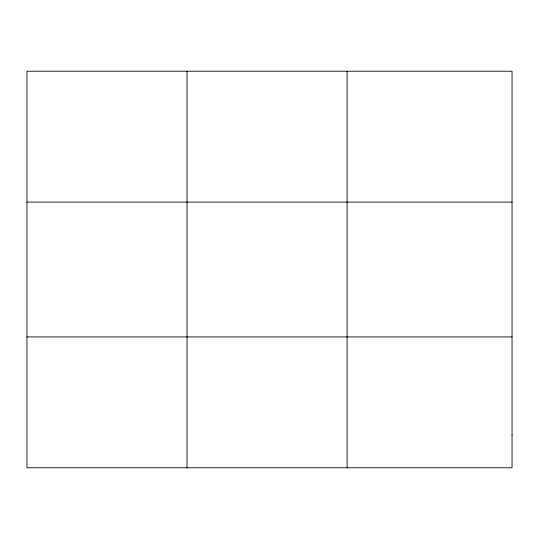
<?xml version="1.0" encoding="UTF-8"?>
<svg xmlns="http://www.w3.org/2000/svg" width="539" height="539" viewBox="0 0 539 539"><rect width="100%" height="100%" fill="white"/><g stroke="black" fill="none" stroke-linecap="round" stroke-linejoin="round"><path stroke-width="0.81" d="M187.033 71.215L187.033 467.785M347.116 71.215L347.116 467.785M26.95 202.085L512.05 202.085M26.95 336.915L512.05 336.915M512.05 435.067L512.05 467.785L26.95 467.785L26.95 71.215L512.05 71.215L512.05 435.067"/></g></svg>
